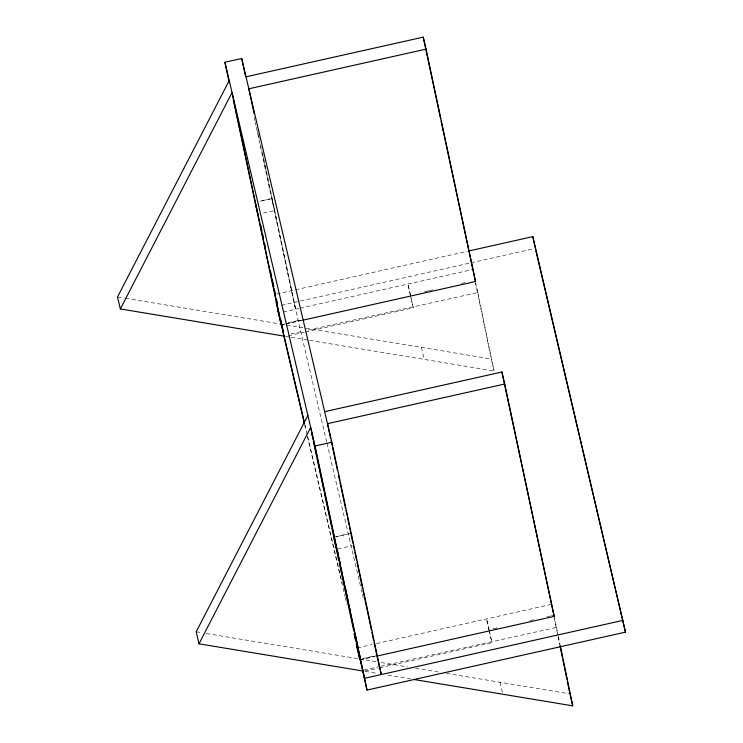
<?xml version="1.0" encoding="UTF-8"?>
<svg xmlns="http://www.w3.org/2000/svg" width="743" height="743" viewBox="0 0 743 743"><rect width="100%" height="100%" fill="white"/><g stroke="black" fill="none" stroke-linecap="round" stroke-linejoin="round"><path stroke-width="0.56" stroke-dasharray="3.71 2.79" d="M271.929 198.576L259.613 201.334L271.929 198.576L274.743 210.566L262.428 213.325M276.582 294.042L467.356 251.292M281.374 305.299L469.864 263.059M470.988 262.808L534.198 248.645M283.157 311.995L298.918 308.466M300.042 308.215L472.687 269.523M429.213 290.643L433.68 289.64M461.598 283.389L464.951 282.637M288.349 322.722L298.147 320.521M281.188 324.765L284.56 324.004M285.684 323.753L301.417 320.233M285.981 323.985L301.732 320.456M288.507 335.752L304.24 332.223M305.364 331.972L413.238 307.797L410.74 296.03M333.793 537.208L349.47 533.688L336.031 536.697M337.731 548.947L352.293 545.678M357.346 647.859L371.955 644.59M376.45 643.577L551.352 604.384M530.214 620.507L533.558 619.755M546.959 616.746L550.312 616.003M551.427 615.752L553.665 615.25M362.649 658.558L375.717 655.632M359.853 659.626L375.586 656.106M360.169 659.849L374.778 656.58M364.915 671.115L378.401 668.096M379.524 667.846L491.903 642.658L489.628 631.959M290.977 333.886L303.413 331.137M307.936 330.143L477.851 292.556L475.548 282.739M363.986 670L379.812 666.508M380.945 666.257L556.516 627.417L554.213 617.609M117.524 296.949L124.378 298.092M125.521 298.277L279.749 323.883M280.891 324.069L285.461 324.83M286.603 325.016L491.262 358.99L494.076 370.989L309.376 340.322M285.498 336.365L290.049 337.118M291.191 337.303L308.243 340.136M196.189 631.819L201.901 632.767M206.47 633.528L358.414 658.744M359.556 658.939L376.692 661.781M381.261 662.542L407.536 666.898M415.532 668.226L440.664 672.396M446.376 673.353L568.776 693.665M365.305 671.412L376.673 673.307M388.041 675.192L410.786 678.963M410.48 294.934L407.926 284.03L410.424 295.798M489.145 629.804L486.581 618.9L489.089 630.668M410.229 294.897L413.238 307.797M488.894 629.758L491.903 642.658M421.402 347.399L424.225 359.389M500.067 682.26L502.63 693.163M326.669 442.02L298.296 321.227L263.468 157.572M326.939 443.153L362.212 593.295M362.473 594.428L363.271 597.809M304.834 424.337L306.432 431.107M307.751 436.754L342.235 583.515M304.695 424.81L307.082 434.971M307.342 436.104L345.003 596.406M345.272 597.539L346.86 604.31M262.511 153.067L263.226 156.448M257.533 130.926L258.258 134.307M258.49 135.44L259.214 138.82M260.412 144.458L295.482 309.237L256.177 126.468M254.245 117.394L254.97 120.793M255.211 121.926L255.936 125.335M556.516 627.417L558.16 635.376M558.392 636.51L560.046 644.469M554.167 617.702L559.813 644.98M477.851 292.556L494.076 370.989M475.511 282.832L491.262 358.99M428.098 290.894L424.745 291.646L428.107 290.94M496.714 628.011L493.361 628.764L496.714 628.03"/><path stroke-width="1.11" d="M229.215 80.569L117.524 296.949L120.347 308.949L284.365 336.17M120.347 308.949L232.03 92.559L284.012 336.755L304.426 423.686M307.881 415.43L196.189 631.819L199.003 643.81L363.03 671.04L362.863 670.251M199.003 643.81L310.695 427.42M229.243 82.631L224.906 62.236L241.707 58.465L331.852 442.224L381.289 674.542L376.961 656.088M246.017 76.808L423.231 37.15L426.055 49.14L475.501 281.513L302.856 320.205M426.055 49.14L248.831 88.798L254.115 113.605M468.489 251.041L532.824 236.627L625.476 632.144L367.005 690.071L310.936 428.553M324.682 411.668L501.896 372.011L504.711 384.01L554.167 616.374L377.026 656.078M504.711 384.01L327.496 423.668L330.616 438.324M367.005 690.071L315.051 445.995L331.852 442.224M622.968 620.377L364.497 678.303L360.16 659.858M414.195 679.529L572.742 705.85L560.278 645.611M535.322 248.394L625.476 632.144M475.501 281.513L441.082 121.035M554.167 616.374L501.896 372.011M570.178 694.946L572.742 705.85M224.906 62.236L315.051 445.995M257.951 214.328L255.128 202.328L281.188 324.765L277.622 309.571M336.356 548.102L334.044 538.285L338.836 560.919M276.136 302.141L278.69 312.998M281.495 324.988L304.574 423.204M354.16 634.318L355.758 641.088M356.278 643.345L357.346 647.859M356.937 647.209L359.853 659.626L356.38 643.345M532.824 236.627L535.099 247.326M423.231 37.15L440.599 118.759M331.09 440.58L332.056 445.085M332.53 447.342L337.331 469.892M338.529 475.529L339.495 480.034M339.969 482.291L345.495 508.221M345.969 510.478L346.935 514.992M347.408 517.249L349.089 525.134M349.572 527.391L352.925 543.179M353.408 545.427L354.374 549.969M354.848 552.207L356.547 560.166M357.011 562.367L362.575 588.502M363.021 590.601L364.024 595.31M364.46 597.372L371.5 630.454M371.909 632.377L373.673 640.652M374.073 642.537L376.812 655.391M241.707 58.465L245.32 75.47M337.285 550.061L338.492 555.736M338.975 558.012L339.941 562.553M345.495 588.66L348.151 601.152M349.359 606.827L350.325 611.368M355.163 634.076L357.82 646.559M359.027 652.233L359.993 656.775M311.958 434.599L312.914 439.104M313.397 441.361L316.518 456.016M316.992 458.273L323.948 490.965M324.431 493.222L331.387 525.923M331.87 528.18L333.793 537.198M339.319 563.175L346.284 595.923M346.767 598.18L353.733 630.928M354.216 633.185L355.897 641.088M260.793 225.417L262 231.092M262.483 233.358L263.449 237.899M264.657 243.583L265.623 248.125M270.461 270.824L271.669 276.498M272.152 278.774L273.842 286.724M274.325 288.99L275.291 293.531M276.498 299.206L277.464 303.748M280.845 319.639L283.482 332.028M233.293 99.729L254.886 201.204M560.046 646.122L562.395 657.481M562.869 659.756L566.872 679.083M567.336 681.359L569.927 693.86"/></g></svg>
